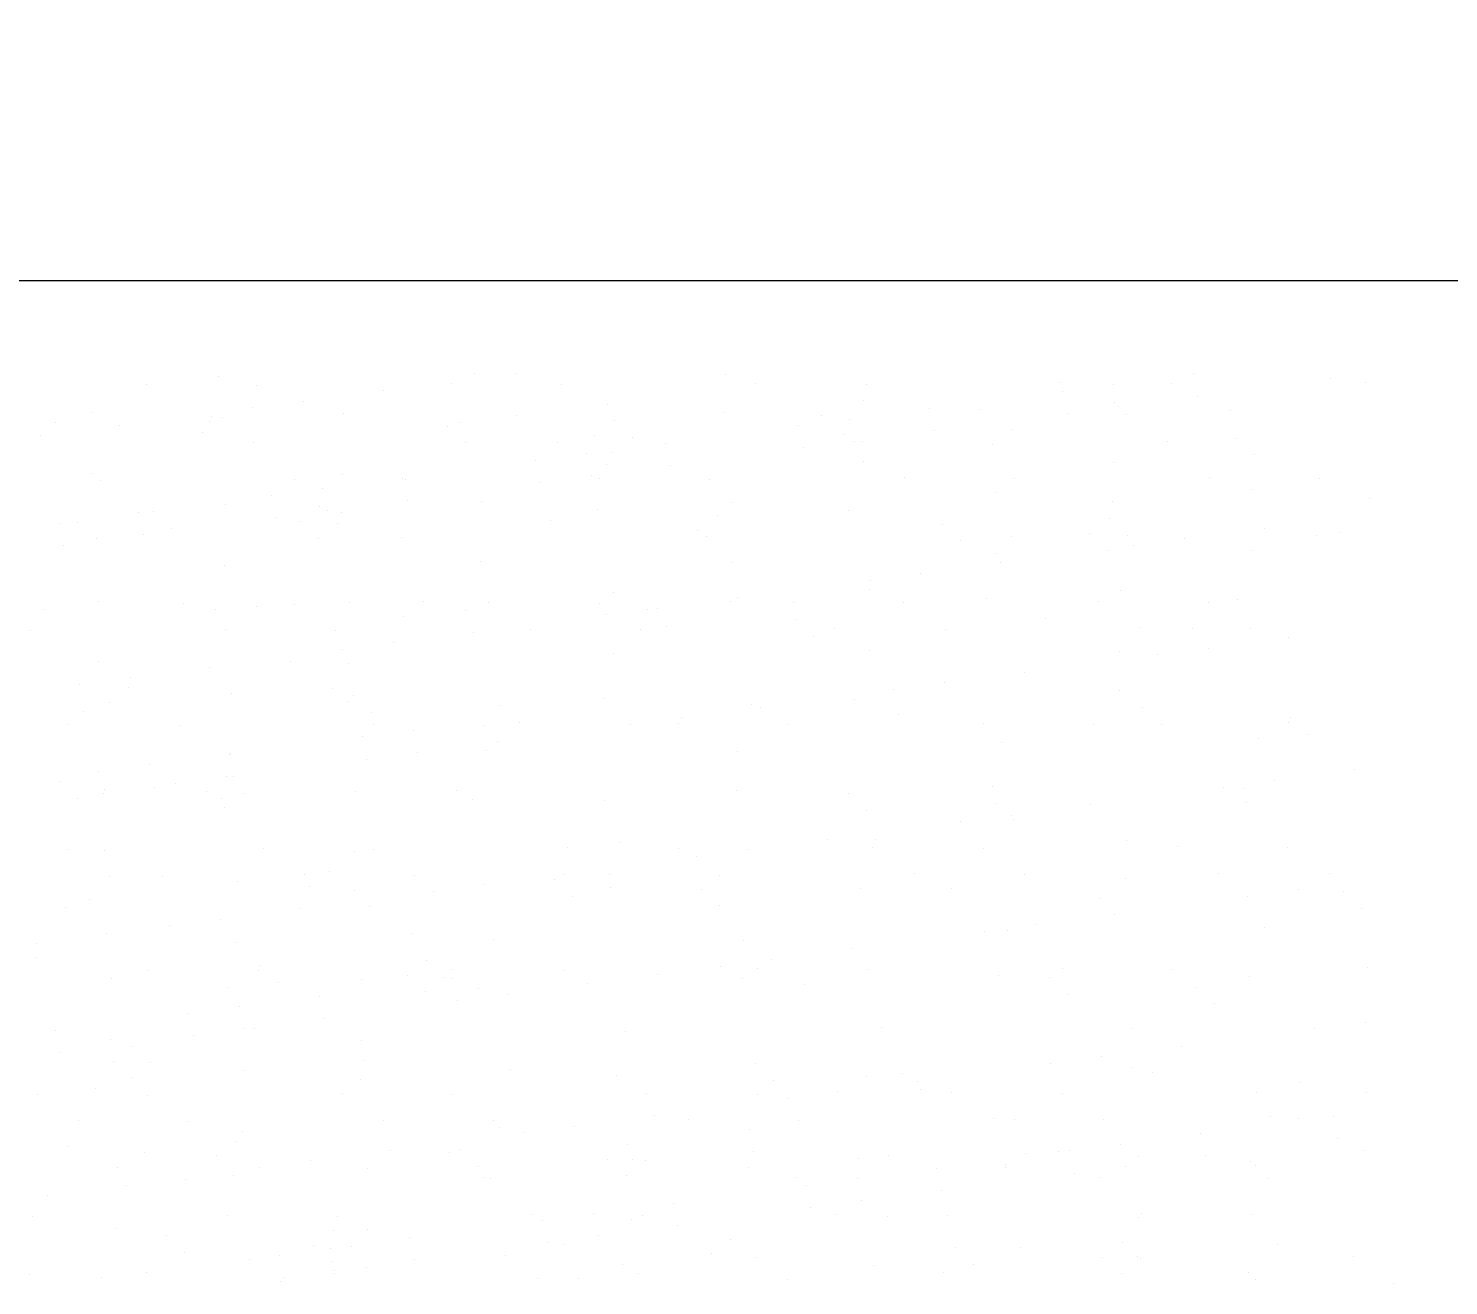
# Model space of a CAD drawing. Header units: millimetres. Extents: x -394 to 6212, y -2458 to 809.
# Drawn here: x 4860.05 to 4874.55, y -2249.36 to -2236.52 of the extents above; entities that cross this region are included whole.
import ezdxf

# ---------------------------------------------------------------- set-up
doc = ezdxf.new("R2010")
doc.units = ezdxf.units.MM
doc.header["$PDSIZE"] = -5
doc.layers.get('DEFPOINTS').update_dxf_attribs({"lineweight": 18})
doc.layers.add('1', color=1, linetype='Continuous', lineweight=18, true_color=0xff0000)
doc.layers.add('2', color=2, linetype='Continuous', lineweight=18, true_color=0xffff00)
doc.layers.add('LAYER2', color=2, linetype='Continuous', lineweight=25)
doc.styles.add('HZ', font='txt.shx', dxfattribs={"width": 0.67, "bigfont": 'hztxt.shx'})
doc.dimstyles.new('STANDARD$0', dxfattribs={"dimtxt": 3.5, "dimasz": 2.5, "dimexe": 1.25, "dimexo": 0.625, "dimtad": 1, "dimdec": 4, "dimdsep": 46, "dimtxsty": 'HZ', "dimcen": 2.5, "dimdle": 5, "dimadec": 0, "dimazin": 0, "dimtfac": 1, "dimtmove": 0, "dimatfit": 3, "dimfxl": 1, "dimtolj": 1, "dimlwd": -1, "dimlwe": -1, "dimarcsym": 0})

# ---------------------------------------------------------------- blocks, each defined once
blk = doc.blocks.new('*D191')
at = {"layer": 'DEFPOINTS', "color": 0}
for p in [(4898.159, -2243.355), (4818.661, -2244.851), (4898.159, -2260.706)]:
    blk.add_point(p, dxfattribs=at)
at = {"layer": 'LAYER2', "color": 0}
for p, q in [((4898.159, -2243.98), (4898.159, -2262.206)), ((4818.661, -2245.476), (4818.661, -2262.206)), ((4820.661, -2260.706), (4896.159, -2260.706))]:
    blk.add_line(p, q, dxfattribs=at)
for points in [[(4820.661, -2260.372), (4820.661, -2261.039), (4818.661, -2260.706)], [(4896.159, -2260.372), (4896.159, -2261.039), (4898.159, -2260.706)]]:
    blk.add_solid(points, dxfattribs=at)
at = {"layer": 'LAYER2', "color": 0, "insert": (4858.41, -2258.331), "char_height": 3.5, "attachment_point": 5, "style": 'HZ'}
blk.add_mtext('\\A1;846', dxfattribs=at)

msp = doc.modelspace()

# ---------------------------------------------------------------- linework, layer by layer
at = {"layer": '1'}
msp.add_line((4838.00957, -2239.09753), (4875.09529, -2239.09753), dxfattribs=at)
at = {"layer": '2'}
for p, q in [((4861.98687, -2240.07527), (4861.98687, -2240.07527)), ((4864.60446, -2240.04188), (4864.60446, -2240.04188)), ((4865.0298, -2240.043), (4865.0298, -2240.043)), ((4867.16255, -2240.05415), (4867.16255, -2240.05415)), ((4871.94301, -2240.05093), (4871.94301, -2240.05093)), ((4873.34938, -2240.09771), (4873.34938, -2240.09771)), ((4861.25006, -2240.15654), (4861.25006, -2240.15654)), ((4862.37618, -2240.16516), (4862.37618, -2240.16516)), ((4863.67152, -2240.22182), (4863.67152, -2240.22182)), ((4864.36421, -2240.15089), (4864.36421, -2240.15089)), ((4865.49032, -2240.15951), (4865.49032, -2240.15951)), ((4867.47835, -2240.14523), (4867.47835, -2240.14523)), ((4868.60446, -2240.15385), (4868.60446, -2240.15385)), ((4870.59249, -2240.13957), (4870.59249, -2240.13957)), ((4870.60951, -2240.22649), (4870.60951, -2240.22649)), ((4871.13002, -2240.15796), (4871.13002, -2240.15796)), ((4871.7186, -2240.14819), (4871.7186, -2240.14819)), ((4873.70663, -2240.13391), (4873.70663, -2240.13391)), ((4862.33803, -2240.39738), (4862.33803, -2240.39738)), ((4862.85854, -2240.32885), (4862.85854, -2240.32885)), ((4865.9627, -2240.35999), (4865.9627, -2240.35999)), ((4868.5803, -2240.32661), (4868.5803, -2240.32661)), ((4869.25123, -2240.40531), (4869.25123, -2240.40531)), ((4869.77179, -2240.41356), (4869.77179, -2240.41356)), ((4871.13838, -2240.33888), (4871.13838, -2240.33888)), ((4871.17812, -2240.38356), (4871.17812, -2240.38356)), ((4871.9911, -2240.27653), (4871.9911, -2240.27653)), ((4860.32481, -2240.54797), (4860.32481, -2240.54797)), ((4860.70372, -2240.44503), (4860.70372, -2240.44503)), ((4861.89521, -2240.53199), (4861.89521, -2240.53199)), ((4861.92061, -2240.48503), (4861.92061, -2240.48503)), ((4862.02835, -2240.49371), (4862.02835, -2240.49371)), ((4863.26181, -2240.4573), (4863.26181, -2240.4573)), ((4864.4533, -2240.54426), (4864.4533, -2240.54426)), ((4865.03475, -2240.47937), (4865.03475, -2240.47937)), ((4866.0298, -2240.52808), (4866.0298, -2240.52808)), ((4867.1542, -2240.44695), (4867.1542, -2240.44695)), ((4868.14889, -2240.47371), (4868.14889, -2240.47371)), ((4868.43825, -2240.51234), (4868.43825, -2240.51234)), ((4870.65761, -2240.45209), (4870.65761, -2240.45209)), ((4871.26304, -2240.46806), (4871.26304, -2240.46806)), ((4872.32988, -2240.42583), (4872.32988, -2240.42583)), ((4860.16676, -2240.68323), (4860.16676, -2240.68323)), ((4860.97975, -2240.5762), (4860.97975, -2240.5762)), ((4861.82926, -2240.64564), (4861.82926, -2240.64564)), ((4864.32626, -2240.58234), (4864.32626, -2240.58234)), ((4865.83071, -2240.68001), (4865.83071, -2240.68001)), ((4866.21412, -2240.69698), (4866.21412, -2240.69698)), ((4867.91774, -2240.58087), (4867.91774, -2240.58087)), ((4868.3867, -2240.67076), (4868.3867, -2240.67076)), ((4869.29933, -2240.63091), (4869.29933, -2240.63091)), ((4870.09023, -2240.6165), (4870.09023, -2240.6165)), ((4872.38815, -2240.70513), (4872.38815, -2240.70513)), ((4862.34231, -2240.75368), (4862.34231, -2240.75368)), ((4864.51058, -2240.75124), (4864.51058, -2240.75124)), ((4865.45645, -2240.74802), (4865.45645, -2240.74802)), ((4866.01503, -2240.84891), (4866.01503, -2240.84891)), ((4866.55946, -2240.75969), (4866.55946, -2240.75969)), ((4867.96584, -2240.80647), (4867.96584, -2240.80647)), ((4868.48635, -2240.73794), (4868.48635, -2240.73794)), ((4868.57059, -2240.74236), (4868.57059, -2240.74236)), ((4869.89114, -2240.76843), (4869.89114, -2240.76843)), ((4871.68473, -2240.7367), (4871.68473, -2240.7367)), ((4865.22597, -2240.93525), (4865.22597, -2240.93525)), ((4865.74648, -2240.86672), (4865.74648, -2240.86672)), ((4865.95665, -2240.97947), (4865.95665, -2240.97947)), ((4866.60756, -2240.98529), (4866.60756, -2240.98529)), ((4868.57425, -2240.94608), (4868.57425, -2240.94608)), ((4871.13234, -2240.95835), (4871.13234, -2240.95835)), ((4872.57247, -2240.87403), (4872.57247, -2240.87403)), ((4860.69767, -2241.06451), (4860.69767, -2241.06451)), ((4860.78014, -2241.13796), (4860.78014, -2241.13796)), ((4862.76817, -2241.12368), (4862.76817, -2241.12368)), ((4863.25576, -2241.07677), (4863.25576, -2241.07677)), ((4863.86769, -2241.11407), (4863.86769, -2241.11407)), ((4863.89428, -2241.1323), (4863.89428, -2241.1323)), ((4865.79457, -2241.09232), (4865.79457, -2241.09232)), ((4865.88231, -2241.11803), (4865.88231, -2241.11803)), ((4867.00842, -2241.12664), (4867.00842, -2241.12664)), ((4868.99645, -2241.11237), (4868.99645, -2241.11237)), ((4870.12256, -2241.12099), (4870.12256, -2241.12099)), ((4872.11059, -2241.10671), (4872.11059, -2241.10671)), ((4873.23671, -2241.11533), (4873.23671, -2241.11533)), ((4863.0547, -2241.2211), (4863.0547, -2241.2211)), ((4865.27406, -2241.16084), (4865.27406, -2241.16084)), ((4869.93249, -2241.26419), (4869.93249, -2241.26419)), ((4872.55008, -2241.2308), (4872.55008, -2241.2308)), ((4862.05591, -2241.38262), (4862.05591, -2241.38262)), ((4862.5342, -2241.28963), (4862.5342, -2241.28963)), ((4863.02367, -2241.40576), (4863.02367, -2241.40576)), ((4863.91578, -2241.33967), (4863.91578, -2241.33967)), ((4864.67351, -2241.34923), (4864.67351, -2241.34923)), ((4867.23159, -2241.3615), (4867.23159, -2241.3615)), ((4871.12398, -2241.35115), (4871.12398, -2241.35115)), ((4873.74157, -2241.31776), (4873.74157, -2241.31776)), ((4860.36293, -2241.57548), (4860.36293, -2241.57548)), ((4860.54651, -2241.56688), (4860.54651, -2241.56688)), ((4861.17592, -2241.46845), (4861.17592, -2241.46845)), ((4861.32014, -2241.46002), (4861.32014, -2241.46002)), ((4862.58229, -2241.51522), (4862.58229, -2241.51522)), ((4862.82458, -2241.55769), (4862.82458, -2241.55769)), ((4863.1028, -2241.4467), (4863.1028, -2241.4467)), ((4863.20799, -2241.57465), (4863.20799, -2241.57465)), ((4863.24741, -2241.46957), (4863.24741, -2241.46957)), ((4865.38057, -2241.54844), (4865.38057, -2241.54844)), ((4865.865, -2241.43619), (4865.865, -2241.43619)), ((4867.0841, -2241.49417), (4867.0841, -2241.49417)), ((4868.42309, -2241.44846), (4868.42309, -2241.44846)), ((4871.08555, -2241.52855), (4871.08555, -2241.52855)), ((4861.22401, -2241.69404), (4861.22401, -2241.69404)), ((4861.50446, -2241.62892), (4861.50446, -2241.62892)), ((4863.86041, -2241.72082), (4863.86041, -2241.72082)), ((4866.88502, -2241.64611), (4866.88502, -2241.64611)), ((4866.97455, -2241.71516), (4866.97455, -2241.71516)), ((4869.38202, -2241.58281), (4869.38202, -2241.58281)), ((4870.08869, -2241.7095), (4870.08869, -2241.7095)), ((4870.88647, -2241.68048), (4870.88647, -2241.68048)), ((4871.26987, -2241.69744), (4871.26987, -2241.69744)), ((4872.66884, -2241.62645), (4872.66884, -2241.62645)), ((4873.20284, -2241.70384), (4873.20284, -2241.70384)), ((4873.44245, -2241.67123), (4873.44245, -2241.67123)), ((4860.41103, -2241.80108), (4860.41103, -2241.80108)), ((4860.74627, -2241.72648), (4860.74627, -2241.72648)), ((4863.0089, -2241.72659), (4863.0089, -2241.72659)), ((4869.56634, -2241.75171), (4869.56634, -2241.75171)), ((4871.07079, -2241.84938), (4871.07079, -2241.84938)), ((4871.33534, -2241.80201), (4871.33534, -2241.80201)), ((4871.85585, -2241.73349), (4871.85585, -2241.73349)), ((4872.54403, -2241.85028), (4872.54403, -2241.85028)), ((4862.04986, -2242.00209), (4862.04986, -2242.00209)), ((4864.66746, -2241.9687), (4864.66746, -2241.9687)), ((4867.22555, -2241.98097), (4867.22555, -2241.98097)), ((4869.92644, -2241.88367), (4869.92644, -2241.88367)), ((4869.97706, -2241.98083), (4869.97706, -2241.98083)), ((4868.64357, -2242.15639), (4868.64357, -2242.15639)), ((4869.16408, -2242.08786), (4869.16408, -2242.08786)), ((4866.0257, -2242.28682), (4866.0257, -2242.28682)), ((4868.64329, -2242.25343), (4868.64329, -2242.25343)), ((4871.20138, -2242.2657), (4871.20138, -2242.2657)), ((4860.76671, -2242.37186), (4860.76671, -2242.37186)), ((4861.636, -2242.392), (4861.636, -2242.392)), ((4862.37444, -2242.42611), (4862.37444, -2242.42611)), ((4862.76211, -2242.40062), (4862.76211, -2242.40062)), ((4863.3248, -2242.38413), (4863.3248, -2242.38413)), ((4864.07798, -2242.37185), (4864.07798, -2242.37185)), ((4864.75014, -2242.38634), (4864.75014, -2242.38634)), ((4865.87625, -2242.39496), (4865.87625, -2242.39496)), ((4866.47231, -2242.44224), (4866.47231, -2242.44224)), ((4867.21719, -2242.37377), (4867.21719, -2242.37377)), ((4867.28529, -2242.33521), (4867.28529, -2242.33521)), ((4867.86428, -2242.38068), (4867.86428, -2242.38068)), ((4868.99039, -2242.3893), (4868.99039, -2242.3893)), ((4869.83478, -2242.34038), (4869.83478, -2242.34038)), ((4870.97842, -2242.37502), (4870.97842, -2242.37502)), ((4872.10453, -2242.38364), (4872.10453, -2242.38364)), ((4872.39287, -2242.35265), (4872.39287, -2242.35265)), ((4860.20186, -2242.45233), (4860.20186, -2242.45233)), ((4861.95821, -2242.45881), (4861.95821, -2242.45881)), ((4863.87889, -2242.52378), (4863.87889, -2242.52378)), ((4864.5163, -2242.47108), (4864.5163, -2242.47108)), ((4865.9518, -2242.51077), (4865.9518, -2242.51077)), ((4866.37589, -2242.46049), (4866.37589, -2242.46049)), ((4867.88034, -2242.55815), (4867.88034, -2242.55815)), ((4870.43633, -2242.5489), (4870.43633, -2242.5489)), ((4860.06966, -2242.67493), (4860.06966, -2242.67493)), ((4862.05769, -2242.66065), (4862.05769, -2242.66065)), ((4863.1838, -2242.66927), (4863.1838, -2242.66927)), ((4864.59352, -2242.68959), (4864.59352, -2242.68959)), ((4865.17183, -2242.65499), (4865.17183, -2242.65499)), ((4866.29795, -2242.66361), (4866.29795, -2242.66361)), ((4866.56021, -2242.62938), (4866.56021, -2242.62938)), ((4868.06466, -2242.72705), (4868.06466, -2242.72705)), ((4868.28598, -2242.64933), (4868.28598, -2242.64933)), ((4869.41209, -2242.65795), (4869.41209, -2242.65795)), ((4871.40012, -2242.64367), (4871.40012, -2242.64367)), ((4871.94078, -2242.64657), (4871.94078, -2242.64657)), ((4872.52623, -2242.65229), (4872.52623, -2242.65229)), ((4863.26002, -2242.86515), (4863.26002, -2242.86515)), ((4863.78053, -2242.79662), (4863.78053, -2242.79662)), ((4868.63724, -2242.8729), (4868.63724, -2242.8729)), ((4872.10011, -2242.85133), (4872.10011, -2242.85133)), ((4872.9131, -2242.7443), (4872.9131, -2242.7443)), ((4860.76067, -2242.99133), (4860.76067, -2242.99133)), ((4862.72824, -2242.98913), (4862.72824, -2242.98913)), ((4863.31875, -2243.0036), (4863.31875, -2243.0036)), ((4866.01965, -2242.90629), (4866.01965, -2242.90629)), ((4871.19533, -2242.88517), (4871.19533, -2242.88517)), ((4871.57961, -2242.91986), (4871.57961, -2242.91986)), ((4861.08876, -2243.151), (4861.08876, -2243.151)), ((4861.90174, -2243.04397), (4861.90174, -2243.04397)), ((4870.22133, -2243.09868), (4870.22133, -2243.09868)), ((4860.56825, -2243.21953), (4860.56825, -2243.21953)), ((4861.07185, -2243.24953), (4861.07185, -2243.24953)), ((4862.11891, -2243.30944), (4862.11891, -2243.30944)), ((4863.14993, -2243.25778), (4863.14993, -2243.25778)), ((4868.88783, -2243.27423), (4868.88783, -2243.27423)), ((4869.40834, -2243.20571), (4869.40834, -2243.20571)), ((4871.18697, -2243.27797), (4871.18697, -2243.27797)), ((4860.87276, -2243.40146), (4860.87276, -2243.40146)), ((4863.3104, -2243.3964), (4863.3104, -2243.3964)), ((4863.36977, -2243.33816), (4863.36977, -2243.33816)), ((4864.87422, -2243.43583), (4864.87422, -2243.43583)), ((4865.92799, -2243.36301), (4865.92799, -2243.36301)), ((4867.4302, -2243.42658), (4867.4302, -2243.42658)), ((4867.52955, -2243.45305), (4867.52955, -2243.45305)), ((4868.48608, -2243.37528), (4868.48608, -2243.37528)), ((4871.43165, -2243.46095), (4871.43165, -2243.46095)), ((4860.60951, -2243.49371), (4860.60951, -2243.49371)), ((4863.55409, -2243.50706), (4863.55409, -2243.50706)), ((4865.05853, -2243.60473), (4865.05853, -2243.60473)), ((4866.71657, -2243.56009), (4866.71657, -2243.56009)), ((4868.93465, -2243.52425), (4868.93465, -2243.52425)), ((4872.9361, -2243.55862), (4872.9361, -2243.55862)), ((4860.46165, -2243.63345), (4860.46165, -2243.63345)), ((4861.58777, -2243.64207), (4861.58777, -2243.64207)), ((4863.5758, -2243.62779), (4863.5758, -2243.62779)), ((4863.9767, -2243.68887), (4863.9767, -2243.68887)), ((4864.70191, -2243.63641), (4864.70191, -2243.63641)), ((4866.19606, -2243.62861), (4866.19606, -2243.62861)), ((4866.68994, -2243.62213), (4866.68994, -2243.62213)), ((4867.81605, -2243.63075), (4867.81605, -2243.63075)), ((4869.80408, -2243.61647), (4869.80408, -2243.61647)), ((4870.93019, -2243.62509), (4870.93019, -2243.62509)), ((4871.61597, -2243.62985), (4871.61597, -2243.62985)), ((4872.91822, -2243.61081), (4872.91822, -2243.61081)), ((4873.12042, -2243.72752), (4873.12042, -2243.72752)), ((4863.45619, -2243.75739), (4863.45619, -2243.75739)), ((4864.73045, -2243.89553), (4864.73045, -2243.89553)), ((4864.83778, -2243.80743), (4864.83778, -2243.80743)), ((4869.98943, -2243.81049), (4869.98943, -2243.81049)), ((4872.60702, -2243.7771), (4872.60702, -2243.7771)), ((4861.28493, -2244.04325), (4861.28493, -2244.04325)), ((4862.09791, -2243.93621), (4862.09791, -2243.93621)), ((4862.11286, -2243.92892), (4862.11286, -2243.92892)), ((4863.50429, -2243.98299), (4863.50429, -2243.98299)), ((4864.0248, -2243.91446), (4864.0248, -2243.91446)), ((4867.28854, -2243.9078), (4867.28854, -2243.9078)), ((4860.76442, -2244.11177), (4860.76442, -2244.11177)), ((4862.06718, -2244.16157), (4862.06718, -2244.16157)), ((4862.14601, -2244.16181), (4862.14601, -2244.16181)), ((4873.59083, -2244.09422), (4873.59083, -2244.09422)), ((4860.36364, -2244.21584), (4860.36364, -2244.21584)), ((4860.82971, -2244.29868), (4860.82971, -2244.29868)), ((4861.33302, -2244.26884), (4861.33302, -2244.26884)), ((4861.5539, -2244.23058), (4861.5539, -2244.23058)), ((4861.86809, -2244.31351), (4861.86809, -2244.31351)), ((4862.25149, -2244.33047), (4862.25149, -2244.33047)), ((4863.3878, -2244.31095), (4863.3878, -2244.31095)), ((4864.42407, -2244.30426), (4864.42407, -2244.30426)), ((4867.28018, -2244.3006), (4867.28018, -2244.3006)), ((4869.89778, -2244.26721), (4869.89778, -2244.26721)), ((4872.25734, -2244.26978), (4872.25734, -2244.26978)), ((4872.45587, -2244.27948), (4872.45587, -2244.27948)), ((4872.77785, -2244.20125), (4872.77785, -2244.20125)), ((4860.54796, -2244.38473), (4860.54796, -2244.38473)), ((4860.81251, -2244.33737), (4860.81251, -2244.33737)), ((4862.0212, -2244.38564), (4862.0212, -2244.38564)), ((4864.57929, -2244.3979), (4864.57929, -2244.3979)), ((4865.92852, -2244.40192), (4865.92852, -2244.40192)), ((4868.42552, -2244.33863), (4868.42552, -2244.33863)), ((4869.92997, -2244.4363), (4869.92997, -2244.4363)), ((4870.89906, -2244.4486), (4870.89906, -2244.4486)), ((4872.48596, -2244.42704), (4872.48596, -2244.42704)), ((4862.05241, -2244.4824), (4862.05241, -2244.4824)), ((4868.60984, -2244.50752), (4868.60984, -2244.50752)), ((4870.08607, -2244.55563), (4870.08607, -2244.55563)), ((4870.11429, -2244.60519), (4870.11429, -2244.60519)), ((4869.56557, -2244.62416), (4869.56557, -2244.62416)), ((4860.45559, -2244.91038), (4860.45559, -2244.91038)), ((4862.44362, -2244.8961), (4862.44362, -2244.8961)), ((4863.56974, -2244.90472), (4863.56974, -2244.90472)), ((4865.55777, -2244.89044), (4865.55777, -2244.89044)), ((4866.08264, -2244.83311), (4866.08264, -2244.83311)), ((4866.68388, -2244.89906), (4866.68388, -2244.89906)), ((4867.3943, -2244.91001), (4867.3943, -2244.91001)), ((4868.20729, -2244.80298), (4868.20729, -2244.80298)), ((4868.67191, -2244.88478), (4868.67191, -2244.88478)), ((4868.70023, -2244.79973), (4868.70023, -2244.79973)), ((4869.79802, -2244.8934), (4869.79802, -2244.8934)), ((4871.25832, -2244.812), (4871.25832, -2244.812)), ((4871.78605, -2244.87912), (4871.78605, -2244.87912)), ((4872.91216, -2244.88774), (4872.91216, -2244.88774)), ((4860.82366, -2244.91815), (4860.82366, -2244.91815)), ((4863.38175, -2244.93042), (4863.38175, -2244.93042)), ((4866.87379, -2244.97854), (4866.87379, -2244.97854)), ((4860.87729, -2245.17903), (4860.87729, -2245.17903)), ((4861.41795, -2245.18193), (4861.41795, -2245.18193)), ((4862.86532, -2245.16475), (4862.86532, -2245.16475)), ((4863.12148, -2245.12767), (4863.12148, -2245.12767)), ((4863.99143, -2245.17337), (4863.99143, -2245.17337)), ((4865.51551, -2245.15736), (4865.51551, -2245.15736)), ((4865.97946, -2245.15909), (4865.97946, -2245.15909)), ((4867.10557, -2245.16771), (4867.10557, -2245.16771)), ((4869.0936, -2245.15343), (4869.0936, -2245.15343)), ((4870.21972, -2245.16205), (4870.21972, -2245.16205)), ((4872.20775, -2245.14777), (4872.20775, -2245.14777)), ((4873.33386, -2245.15639), (4873.33386, -2245.15639)), ((4862.1819, -2245.23627), (4862.1819, -2245.23627)), ((4862.9224, -2245.2796), (4862.9224, -2245.2796)), ((4863.37339, -2245.32322), (4863.37339, -2245.32322)), ((4864.18202, -2245.33291), (4864.18202, -2245.33291)), ((4864.70253, -2245.26439), (4864.70253, -2245.26439)), ((4865.4194, -2245.2163), (4865.4194, -2245.2163)), ((4865.99099, -2245.28983), (4865.99099, -2245.28983)), ((4866.92385, -2245.31397), (4866.92385, -2245.31397)), ((4868.54907, -2245.3021), (4868.54907, -2245.3021)), ((4869.47983, -2245.30472), (4869.47983, -2245.30472)), ((4871.24997, -2245.20479), (4871.24997, -2245.20479)), ((4873.02211, -2245.3191), (4873.02211, -2245.3191)), ((4873.48128, -2245.33909), (4873.48128, -2245.33909)), ((4860.6725, -2245.42053), (4860.6725, -2245.42053)), ((4863.53587, -2245.49324), (4863.53587, -2245.49324)), ((4865.60372, -2245.3852), (4865.60372, -2245.3852)), ((4867.10817, -2245.48287), (4867.10817, -2245.48287)), ((4870.98428, -2245.40239), (4870.98428, -2245.40239)), ((4872.5016, -2245.38762), (4872.5016, -2245.38762)), ((4860.42173, -2245.4989), (4860.42173, -2245.4989)), ((4862.01076, -2245.61877), (4862.01076, -2245.61877)), ((4862.82374, -2245.51174), (4862.82374, -2245.51174)), ((4871.14332, -2245.56644), (4871.14332, -2245.56644)), ((4873.6656, -2245.50799), (4873.6656, -2245.50799)), ((4860.84342, -2245.76755), (4860.84342, -2245.76755)), ((4861.49025, -2245.68729), (4861.49025, -2245.68729)), ((4863.95756, -2245.76189), (4863.95756, -2245.76189)), ((4869.80983, -2245.742), (4869.80983, -2245.742)), ((4870.05242, -2245.73731), (4870.05242, -2245.73731)), ((4870.33034, -2245.67347), (4870.33034, -2245.67347)), ((4872.67002, -2245.70392), (4872.67002, -2245.70392)), ((4860.13197, -2245.86611), (4860.13197, -2245.86611)), ((4862.17585, -2245.85574), (4862.17585, -2245.85574)), ((4864.79344, -2245.82235), (4864.79344, -2245.82235)), ((4867.35153, -2245.83462), (4867.35153, -2245.83462)), ((4868.45155, -2245.92082), (4868.45155, -2245.92082)), ((4860.11536, -2246.00534), (4860.11536, -2246.00534)), ((4864.11681, -2246.03971), (4864.11681, -2246.03971)), ((4867.63856, -2246.02785), (4867.63856, -2246.02785)), ((4861.26928, -2246.13755), (4861.26928, -2246.13755)), ((4862.39539, -2246.14617), (4862.39539, -2246.14617)), ((4862.41327, -2246.09398), (4862.41327, -2246.09398)), ((4863.91772, -2246.19165), (4863.91772, -2246.19165)), ((4864.30113, -2246.20861), (4864.30113, -2246.20861)), ((4864.38343, -2246.13189), (4864.38343, -2246.13189)), ((4865.50954, -2246.14051), (4865.50954, -2246.14051)), ((4866.4737, -2246.1824), (4866.4737, -2246.1824)), ((4867.11806, -2246.09638), (4867.11806, -2246.09638)), ((4867.49757, -2246.12623), (4867.49757, -2246.12623)), ((4868.62368, -2246.13485), (4868.62368, -2246.13485)), ((4869.96077, -2246.19403), (4869.96077, -2246.19403)), ((4870.47516, -2246.21677), (4870.47516, -2246.21677)), ((4870.61171, -2246.12057), (4870.61171, -2246.12057)), ((4871.73782, -2246.12919), (4871.73782, -2246.12919)), ((4872.51886, -2246.2063), (4872.51886, -2246.2063)), ((4873.72585, -2246.11491), (4873.72585, -2246.11491)), ((4860.8927, -2246.2255), (4860.8927, -2246.2255)), ((4862.08419, -2246.31246), (4862.08419, -2246.31246)), ((4862.59759, -2246.26288), (4862.59759, -2246.26288)), ((4863.45079, -2246.23777), (4863.45079, -2246.23777)), ((4864.10204, -2246.36054), (4864.10204, -2246.36054)), ((4864.37819, -2246.22516), (4864.37819, -2246.22516)), ((4864.64228, -2246.32473), (4864.64228, -2246.32473)), ((4865.75978, -2246.2752), (4865.75978, -2246.2752)), ((4867.34318, -2246.22742), (4867.34318, -2246.22742)), ((4867.97815, -2246.28006), (4867.97815, -2246.28006)), ((4871.9796, -2246.31444), (4871.9796, -2246.31444)), ((4863.01991, -2246.40398), (4863.01991, -2246.40398)), ((4864.42628, -2246.45076), (4864.42628, -2246.45076)), ((4864.94679, -2246.38223), (4864.94679, -2246.38223)), ((4870.65948, -2246.38566), (4870.65948, -2246.38566)), ((4872.16392, -2246.48333), (4872.16392, -2246.48333)), ((4861.68641, -2246.57954), (4861.68641, -2246.57954)), ((4862.20692, -2246.51101), (4862.20692, -2246.51101)), ((4863.068, -2246.62958), (4863.068, -2246.62958)), ((4860.32814, -2246.75836), (4860.32814, -2246.75836)), ((4862.25502, -2246.73661), (4862.25502, -2246.73661)), ((4862.36153, -2246.73468), (4862.36153, -2246.73468)), ((4866.14563, -2246.75994), (4866.14563, -2246.75994)), ((4868.76323, -2246.72655), (4868.76323, -2246.72655)), ((4871.32132, -2246.73882), (4871.32132, -2246.73882)), ((4873.17933, -2246.73755), (4873.17933, -2246.73755)), ((4873.69984, -2246.66902), (4873.69984, -2246.66902)), ((4860.88665, -2246.84498), (4860.88665, -2246.84498)), ((4861.11068, -2246.91739), (4861.11068, -2246.91739)), ((4861.73451, -2246.80514), (4861.73451, -2246.80514)), ((4863.44474, -2246.85725), (4863.44474, -2246.85725)), ((4871.82105, -2246.91637), (4871.82105, -2246.91637)), ((4860.37623, -2246.98396), (4860.37623, -2246.98396)), ((4860.91159, -2247.06932), (4860.91159, -2247.06932)), ((4861.295, -2247.08629), (4861.295, -2247.08629)), ((4863.46758, -2247.06007), (4863.46758, -2247.06007)), ((4871.00807, -2247.0234), (4871.00807, -2247.0234)), ((4862.24489, -2247.16309), (4862.24489, -2247.16309)), ((4864.97203, -2247.15774), (4864.97203, -2247.15774)), ((4866.05398, -2247.21666), (4866.05398, -2247.21666)), ((4867.46903, -2247.09444), (4867.46903, -2247.09444)), ((4868.61207, -2247.22893), (4868.61207, -2247.22893)), ((4868.97348, -2247.19211), (4868.97348, -2247.19211)), ((4870.48756, -2247.09192), (4870.48756, -2247.09192)), ((4871.31296, -2247.13162), (4871.31296, -2247.13162)), ((4871.52946, -2247.18286), (4871.52946, -2247.18286)), ((4860.73549, -2247.34735), (4860.73549, -2247.34735)), ((4861.09591, -2247.23822), (4861.09591, -2247.23822)), ((4863.43639, -2247.25005), (4863.43639, -2247.25005)), ((4867.65335, -2247.26334), (4867.65335, -2247.26334)), ((4868.3163, -2247.37778), (4868.3163, -2247.37778)), ((4869.12928, -2247.27075), (4869.12928, -2247.27075)), ((4869.1578, -2247.36101), (4869.1578, -2247.36101)), ((4873.03391, -2247.28053), (4873.03391, -2247.28053)), ((4860.13711, -2247.40586), (4860.13711, -2247.40586)), ((4861.26322, -2247.41448), (4861.26322, -2247.41448)), ((4863.25125, -2247.4002), (4863.25125, -2247.4002)), ((4864.37736, -2247.40882), (4864.37736, -2247.40882)), ((4866.3654, -2247.39454), (4866.3654, -2247.39454)), ((4867.49151, -2247.40316), (4867.49151, -2247.40316)), ((4867.79579, -2247.4463), (4867.79579, -2247.4463)), ((4869.47954, -2247.38888), (4869.47954, -2247.38888)), ((4870.60565, -2247.3975), (4870.60565, -2247.3975)), ((4872.59368, -2247.38322), (4872.59368, -2247.38322)), ((4873.71979, -2247.39184), (4873.71979, -2247.39184)), ((4863.67295, -2247.66885), (4863.67295, -2247.66885)), ((4866.43751, -2247.62512), (4866.43751, -2247.62512)), ((4866.78709, -2247.66319), (4866.78709, -2247.66319)), ((4869.90123, -2247.65753), (4869.90123, -2247.65753)), ((4870.11542, -2247.66414), (4870.11542, -2247.66414)), ((4871.02734, -2247.66615), (4871.02734, -2247.66615)), ((4872.73301, -2247.63075), (4872.73301, -2247.63075)), ((4873.01537, -2247.65187), (4873.01537, -2247.65187)), ((4873.3755, -2247.62979), (4873.3755, -2247.62979)), ((4860.55881, -2247.67451), (4860.55881, -2247.67451)), ((4861.68492, -2247.68313), (4861.68492, -2247.68313)), ((4862.23884, -2247.78256), (4862.23884, -2247.78256)), ((4864.79906, -2247.67747), (4864.79906, -2247.67747)), ((4864.85644, -2247.74918), (4864.85644, -2247.74918)), ((4865.10402, -2247.80068), (4865.10402, -2247.80068)), ((4865.62452, -2247.73216), (4865.62452, -2247.73216)), ((4867.41453, -2247.76144), (4867.41453, -2247.76144)), ((4867.9132, -2247.67181), (4867.9132, -2247.67181)), ((4872.01722, -2247.80861), (4872.01722, -2247.80861)), ((4860.46145, -2247.93775), (4860.46145, -2247.93775)), ((4862.16499, -2247.88348), (4862.16499, -2247.88348)), ((4866.16644, -2247.91785), (4866.16644, -2247.91785)), ((4871.20424, -2247.91565), (4871.20424, -2247.91565)), ((4873.4236, -2247.85539), (4873.4236, -2247.85539)), ((4861.22935, -2248.003), (4861.22935, -2248.003)), ((4861.9659, -2248.03542), (4861.9659, -2248.03542)), ((4862.93275, -2248.08653), (4862.93275, -2248.08653)), ((4863.74574, -2247.9795), (4863.74574, -2247.9795)), ((4864.3435, -2247.99734), (4864.3435, -2247.99734)), ((4864.4629, -2247.97212), (4864.4629, -2247.97212)), ((4865.96735, -2248.06979), (4865.96735, -2248.06979)), ((4866.21468, -2248.06729), (4866.21468, -2248.06729)), ((4866.35076, -2248.08675), (4866.35076, -2248.08675)), ((4867.45764, -2247.99168), (4867.45764, -2247.99168)), ((4868.52334, -2248.06054), (4868.52334, -2248.06054)), ((4868.83227, -2248.0339), (4868.83227, -2248.0339)), ((4870.22687, -2248.00627), (4870.22687, -2248.00627)), ((4870.57178, -2247.98602), (4870.57178, -2247.98602)), ((4870.68373, -2247.98417), (4870.68373, -2247.98417)), ((4871.39036, -2248.04617), (4871.39036, -2248.04617)), ((4872.06532, -2248.03421), (4872.06532, -2248.03421)), ((4872.52479, -2248.09491), (4872.52479, -2248.09491)), ((4873.68592, -2247.98036), (4873.68592, -2247.98036)), ((4860.95569, -2248.15233), (4860.95569, -2248.15233)), ((4862.14719, -2248.23928), (4862.14719, -2248.23928)), ((4862.41224, -2248.15506), (4862.41224, -2248.15506)), ((4863.51378, -2248.1646), (4863.51378, -2248.1646)), ((4864.64722, -2248.14102), (4864.64722, -2248.14102)), ((4866.15167, -2248.23868), (4866.15167, -2248.23868)), ((4867.40617, -2248.15424), (4867.40617, -2248.15424)), ((4869.32545, -2248.16299), (4869.32545, -2248.16299)), ((4870.02376, -2248.12086), (4870.02376, -2248.12086)), ((4870.02778, -2248.15821), (4870.02778, -2248.15821)), ((4870.73182, -2248.20977), (4870.73182, -2248.20977)), ((4871.25233, -2248.14124), (4871.25233, -2248.14124)), ((4872.58185, -2248.13313), (4872.58185, -2248.13313)), ((4861.05396, -2248.33388), (4861.05396, -2248.33388)), ((4861.65105, -2248.27165), (4861.65105, -2248.27165)), ((4864.70528, -2248.25155), (4864.70528, -2248.25155)), ((4864.76519, -2248.26599), (4864.76519, -2248.26599)), ((4867.87933, -2248.26033), (4867.87933, -2248.26033)), ((4867.99196, -2248.33855), (4867.99196, -2248.33855)), ((4868.51247, -2248.27002), (4868.51247, -2248.27002)), ((4869.37355, -2248.38859), (4869.37355, -2248.38859)), ((4870.99348, -2248.25467), (4870.99348, -2248.25467)), ((4872.70911, -2248.26381), (4872.70911, -2248.26381)), ((4860.24098, -2248.44091), (4860.24098, -2248.44091)), ((4866.63368, -2248.51737), (4866.63368, -2248.51737)), ((4868.56056, -2248.49562), (4868.56056, -2248.49562)), ((4860.08888, -2248.65593), (4860.08888, -2248.65593)), ((4862.07691, -2248.64165), (4862.07691, -2248.64165)), ((4863.20302, -2248.65027), (4863.20302, -2248.65027)), ((4865.19105, -2248.63599), (4865.19105, -2248.63599)), ((4865.82069, -2248.6244), (4865.82069, -2248.6244)), ((4866.31716, -2248.64461), (4866.31716, -2248.64461)), ((4868.04005, -2248.56415), (4868.04005, -2248.56415)), ((4868.3052, -2248.63033), (4868.3052, -2248.63033)), ((4868.82622, -2248.65337), (4868.82622, -2248.65337)), ((4869.43131, -2248.63895), (4869.43131, -2248.63895)), ((4871.38431, -2248.66564), (4871.38431, -2248.66564)), ((4871.41934, -2248.62467), (4871.41934, -2248.62467)), ((4872.54545, -2248.63329), (4872.54545, -2248.63329)), ((4860.94965, -2248.7718), (4860.94965, -2248.7718)), ((4863.16031, -2248.79553), (4863.16031, -2248.79553)), ((4863.50773, -2248.78407), (4863.50773, -2248.78407)), ((4865.30018, -2248.69293), (4865.30018, -2248.69293)), ((4866.20863, -2248.68676), (4866.20863, -2248.68676)), ((4866.68177, -2248.74297), (4866.68177, -2248.74297)), ((4861.45678, -2248.84979), (4861.45678, -2248.84979)), ((4862.96122, -2248.94746), (4862.96122, -2248.94746)), ((4863.34463, -2248.96443), (4863.34463, -2248.96443)), ((4863.9419, -2248.87175), (4863.9419, -2248.87175)), ((4865.34828, -2248.91853), (4865.34828, -2248.91853)), ((4865.51721, -2248.93821), (4865.51721, -2248.93821)), ((4865.86879, -2248.85), (4865.86879, -2248.85)), ((4867.22074, -2248.88395), (4867.22074, -2248.88395)), ((4869.51866, -2248.97258), (4869.51866, -2248.97258)), ((4870.18446, -2248.97149), (4870.18446, -2248.97149)), ((4871.22219, -2248.91832), (4871.22219, -2248.91832)), ((4872.80205, -2248.9381), (4872.80205, -2248.9381)), ((4861.6411, -2249.01869), (4861.6411, -2249.01869)), ((4862.30789, -2249.08991), (4862.30789, -2249.08991)), ((4862.60841, -2249.04731), (4862.60841, -2249.04731)), ((4863.12892, -2248.97878), (4863.12892, -2248.97878)), ((4863.14554, -2249.11636), (4863.14554, -2249.11636)), ((4863.99, -2249.09735), (4863.99, -2249.09735)), ((4864.92548, -2249.05653), (4864.92548, -2249.05653)), ((4867.02166, -2249.03588), (4867.02166, -2249.03588)), ((4867.48357, -2249.0688), (4867.48357, -2249.0688)), ((4871.02311, -2249.07025), (4871.02311, -2249.07025)), ((4871.37595, -2249.05844), (4871.37595, -2249.05844)), ((4871.40651, -2249.08722), (4871.40651, -2249.08722)), ((4873.57909, -2249.061), (4873.57909, -2249.061)), ((4860.05501, -2249.24445), (4860.05501, -2249.24445)), ((4861.25013, -2249.22613), (4861.25013, -2249.22613)), ((4863.16915, -2249.23879), (4863.16915, -2249.23879)), ((4863.17702, -2249.20438), (4863.17702, -2249.20438)), ((4863.49938, -2249.17687), (4863.49938, -2249.17687)), ((4866.11697, -2249.14348), (4866.11697, -2249.14348)), ((4866.2833, -2249.23313), (4866.2833, -2249.23313)), ((4868.67506, -2249.15575), (4868.67506, -2249.15575)), ((4869.39744, -2249.22747), (4869.39744, -2249.22747)), ((4869.70298, -2249.14148), (4869.70298, -2249.14148)), ((4871.20743, -2249.23915), (4871.20743, -2249.23915)), ((4872.51158, -2249.22181), (4872.51158, -2249.22181)), ((4860.79849, -2249.27418), (4860.79849, -2249.27418)), ((4862.62594, -2249.31884), (4862.62594, -2249.31884)), ((4862.65651, -2249.2729), (4862.65651, -2249.2729)), ((4865.24353, -2249.28545), (4865.24353, -2249.28545)), ((4865.66887, -2249.28657), (4865.66887, -2249.28657)), ((4867.80162, -2249.29772), (4867.80162, -2249.29772)), ((4872.58207, -2249.2945), (4872.58207, -2249.2945)), ((4873.98845, -2249.34128), (4873.98845, -2249.34128))]:
    msp.add_line(p, q, dxfattribs=at)
msp.add_open_spline([(4769.60969, -2239.09753), (4777.4175, -2256.39801), (4786.07109, -2265.01876), (4813.35317, -2272.45293), (4873.1156, -2275.37176), (4927.29378, -2265.8987), (4982.83014, -2261.12349), (5033.0687, -2271.2269), (5054.77347, -2247.95205), (5058.63387, -2236.52227)], degree=3, knots=[2.1012099, 2.1012099, 2.1012099, 2.1012099, 38.63866485, 85.31157277, 139.19870969, 206.24166053, 252.06473455, 308.88312213, 343.05627831, 343.05627831, 343.05627831, 343.05627831], dxfattribs=at)

# ---------------------------------------------------------------- dimensions: what is measured, and where the dimension line sits
at = {"layer": 'LAYER2'}
dim = msp.add_linear_dim(base=(4898.15913, -2260.70551), p1=(4818.66065, -2244.85065), p2=(4898.15913, -2243.35476), text='846', dimstyle='STANDARD$0', override={"dimtxt": 3.5, "dimasz": 2, "dimexe": 1.5, "dimdec": 2, "dimatfit": 0}, dxfattribs=at)
dim.commit()
dim.dimension.update_dxf_attribs({"geometry": '*D191', "text_midpoint": (4858.40989, -2260.70551), "dimtype": 160})

doc.saveas('drawing.dxf')
